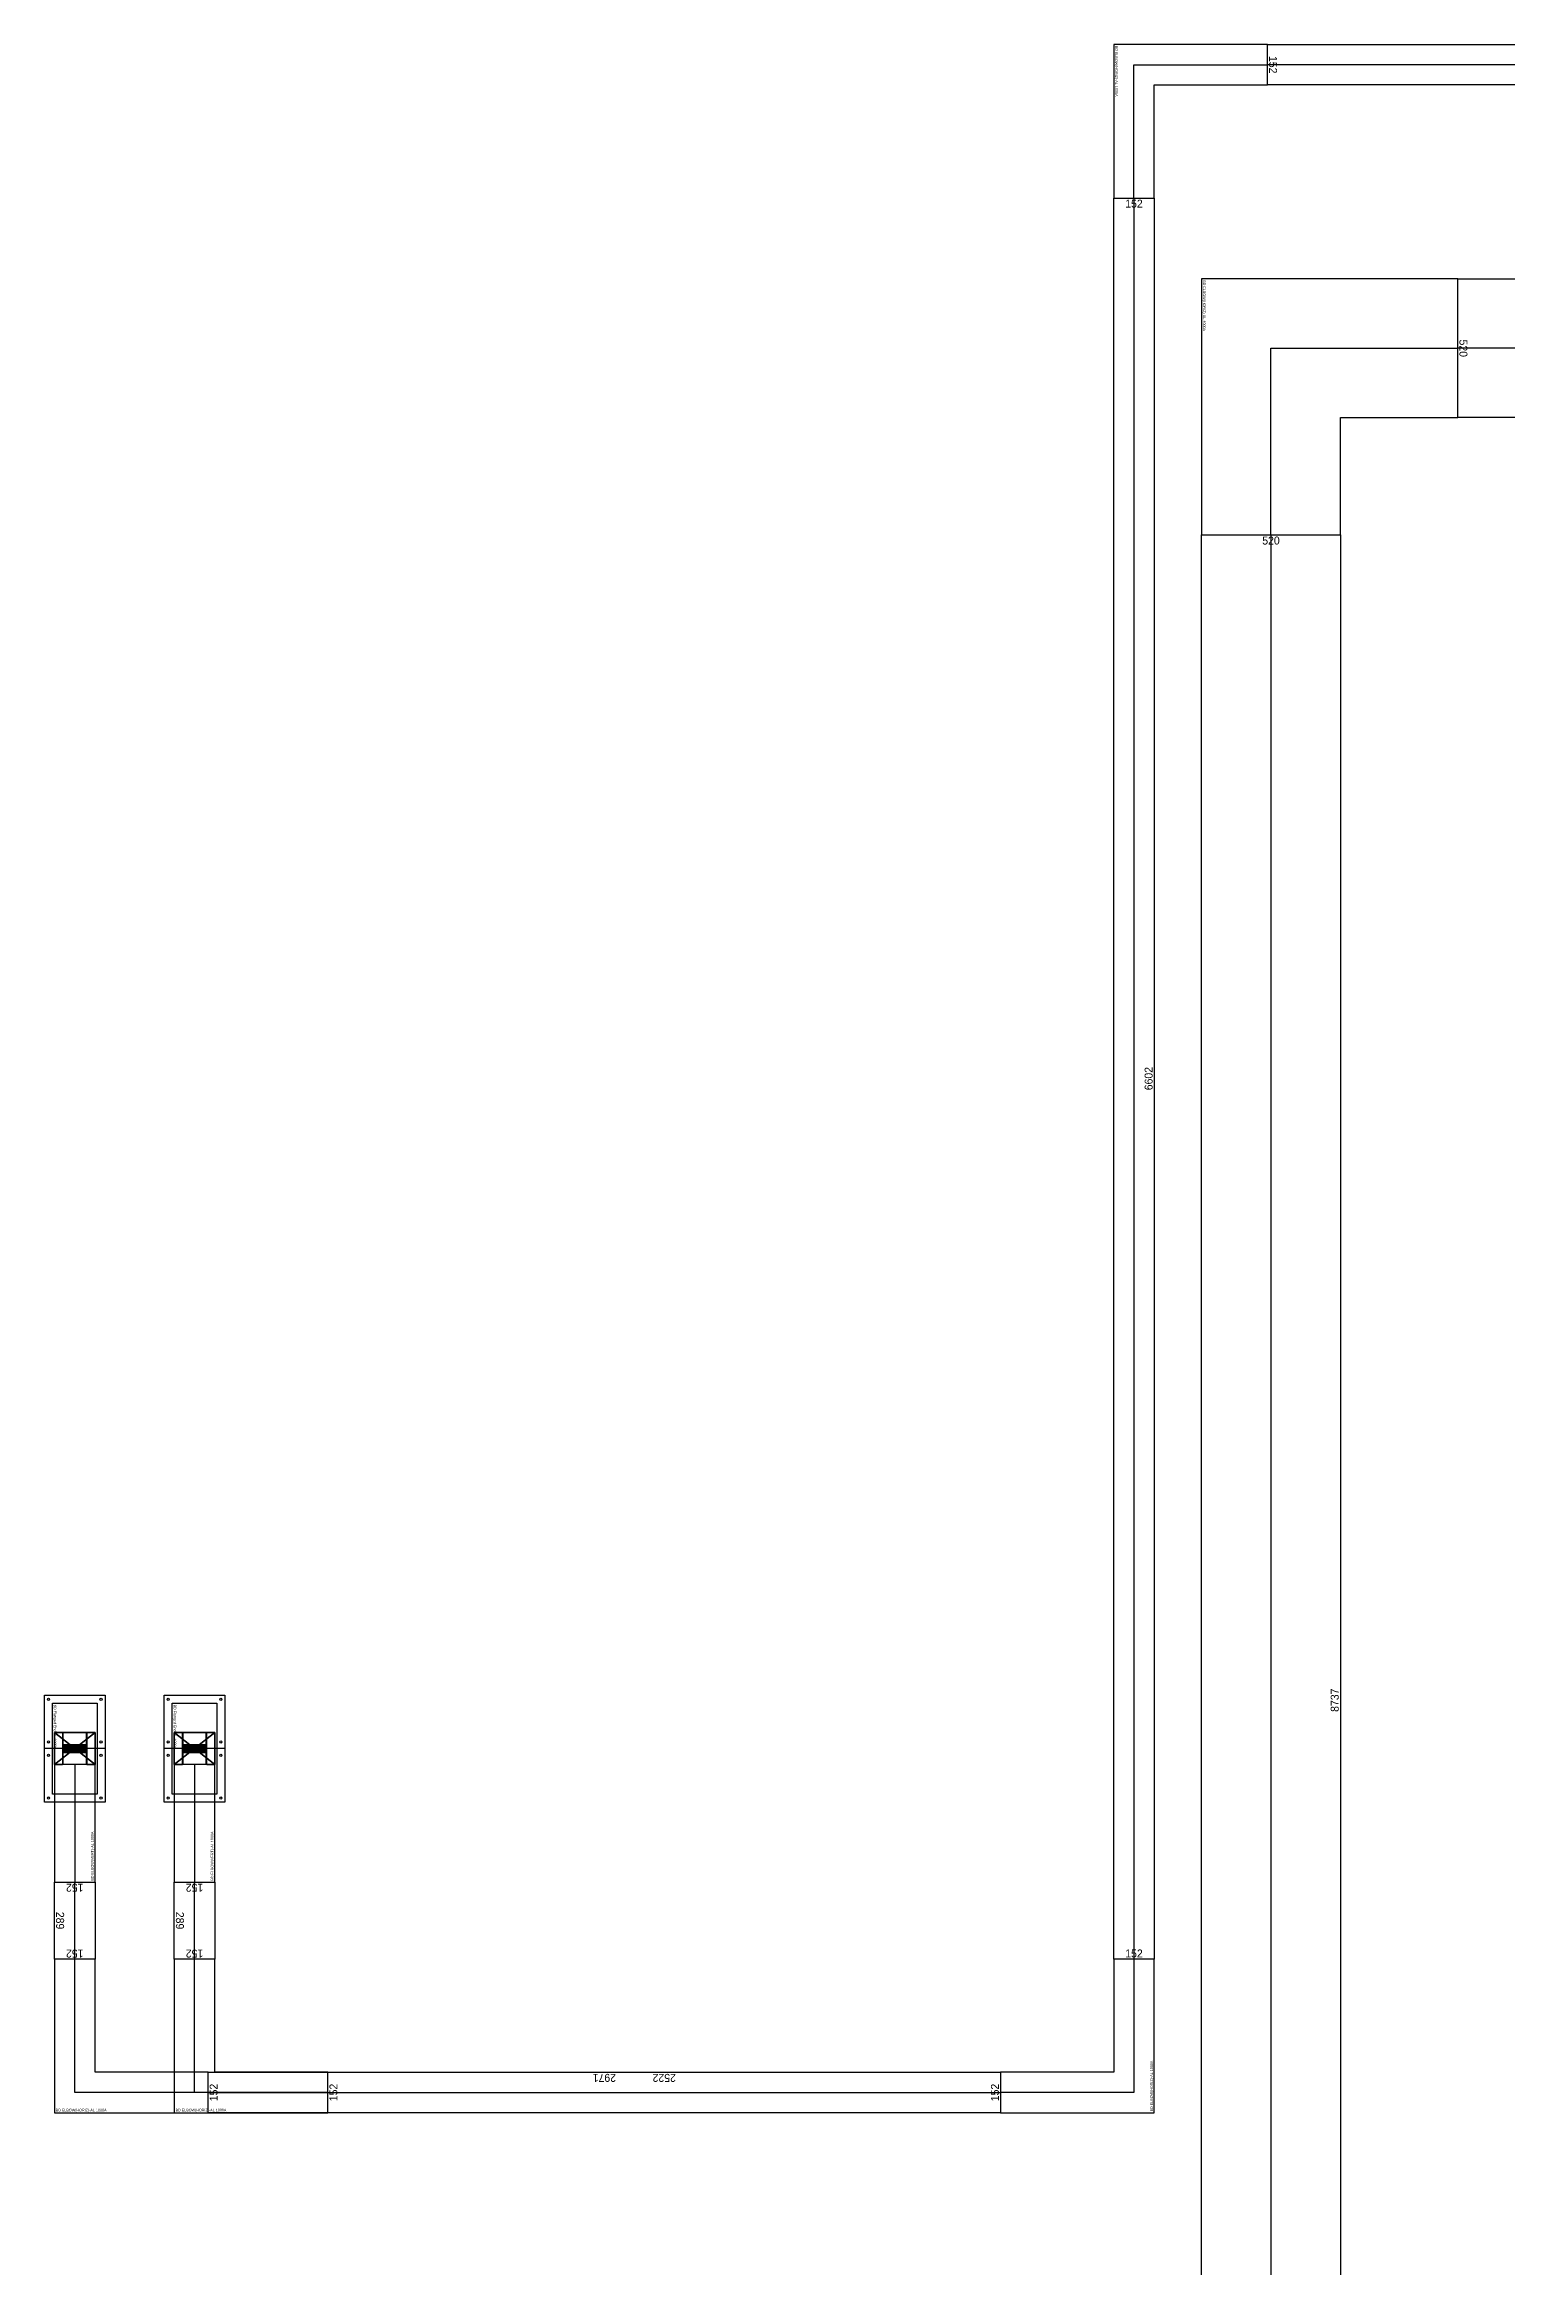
# Model space of a CAD drawing. Header units: millimetres. Extents: x 84228 to 374549, y -351975 to 847575.
# Drawn here: x 96278 to 101759, y -221437 to -213106 of the extents above; entities that cross this region are included whole.
import ezdxf
from ezdxf.enums import TextEntityAlignment as Align

# ---------------------------------------------------------------- set-up
doc = ezdxf.new("R2010")
doc.units = ezdxf.units.MM
doc.header["$LTSCALE"] = 150
doc.layers.get('Defpoints').update_dxf_attribs({"color": 150})
for name, color, linetype in [('-----27 Bus Duct_HV_IT BACK UP A', 7, 'Continuous'), ('-----27 Bus Duct_HV_IT BACK UP B', 3, 'Continuous'), ('-----27 Bus Duct_LV_380-220V_IT BACK UP', 2, 'Continuous')]:
    doc.layers.add(name, color=color, linetype=linetype)
doc.styles.add('ELEC', font='Dotum.ttf')
doc.styles.get("Standard").update_dxf_attribs({"font": 'Dotum.ttf'})
doc.dimstyles.new('전기통신참고용-치수', dxfattribs={"dimscale": 15, "dimtxt": 2, "dimasz": 0, "dimexe": 0, "dimexo": 0, "dimgap": 0.4, "dimtad": 4, "dimdec": 0, "dimzin": 0, "dimdsep": 46, "dimtxsty": 'Standard', "dimblk": 'NONE', "dimcen": 0, "dimse1": 1, "dimse2": 1, "dimsd1": 1, "dimsd2": 1, "dimclrd": 8, "dimclre": 8, "dimclrt": 8, "dimadec": 0, "dimazin": 0, "dimtfac": 1, "dimtdec": 0, "dimtix": 1, "dimtmove": 2, "dimatfit": 0, "dimldrblk": 'NONE', "dimfxl": 2, "dimtolj": 1, "dimtzin": 0, "dimarcsym": 0})

# ---------------------------------------------------------------- blocks, each defined once
blk = doc.blocks.new('*D283')
at = {"layer": 'Defpoints', "color": 0, "transparency": 16777216}
for p in [(0, 18200.5), (520, 18200.5), (520, 18200.5)]:
    blk.add_point(p, dxfattribs=at)
at = {"color": 0, "transparency": 16777216, "insert": (260, 18179.5), "char_height": 30, "attachment_point": 5}
blk.add_mtext('\\A1;{\\C0;520}', dxfattribs=at)
blk = doc.blocks.new('_None')
blk = doc.blocks.new('*D284')
at = {"layer": 'Defpoints', "color": 0, "transparency": 16777216}
for p in [(520, 18200.5), (520, 18200.5), (520, 9463.7)]:
    blk.add_point(p, dxfattribs=at)
at = {"color": 0, "transparency": 16777216, "insert": (499, 13832.1), "char_height": 30, "attachment_point": 5, "rotation": 90}
blk.add_mtext('\\A1;{\\C0;8737}', dxfattribs=at)
blk = doc.blocks.new('*D285')
at = {"layer": 'Defpoints', "color": 0, "transparency": 16777216}
for p in [(0, 9463.7), (520, 9463.7), (520, 9463.7)]:
    blk.add_point(p, dxfattribs=at)
at = {"color": 0, "transparency": 16777216, "insert": (260, 9484.7), "char_height": 30, "attachment_point": 5}
blk.add_mtext('\\A1;{\\C0;520}', dxfattribs=at)
blk = doc.blocks.new('*D288')
at = {"layer": 'Defpoints', "color": 0, "transparency": 16777216}
for p in [(520, 10924.7), (520, 10924.7), (520, -3708.3)]:
    blk.add_point(p, dxfattribs=at)
at = {"color": 0, "transparency": 16777216, "insert": (499, 3608.2), "char_height": 30, "attachment_point": 5, "rotation": 90}
blk.add_mtext('\\A1;{\\C0;14633}', dxfattribs=at)
blk = doc.blocks.new('*D289')
at = {"layer": 'Defpoints', "color": 0, "transparency": 16777216}
for p in [(0, -3708.3), (520, -3708.3), (520, -3708.3)]:
    blk.add_point(p, dxfattribs=at)
at = {"color": 0, "transparency": 16777216, "insert": (260, -3687.3), "char_height": 30, "attachment_point": 5}
blk.add_mtext('\\A1;{\\C0;520}', dxfattribs=at)
blk = doc.blocks.new('*U24')
at = {"color": 0}
blk.add_lwpolyline([(-260, -260), (700, -260), (700, 260), (260, 260), (260, 700), (-260, 700)], close=True, dxfattribs=at)
at = {"color": 1}
blk.add_lwpolyline([(700, 0), (0, 0), (0, 700)], dxfattribs=at)
at = {"color": 0, "style": 'ELEC'}
blk.add_text('BD ELBOW(HORIZ)-AL 4000A', height=10, dxfattribs=at).set_placement((-255, -250), align=Align.MIDDLE_LEFT)
blk = doc.blocks.new('*D151')
at = {"layer": 'Defpoints', "color": 0, "transparency": 16777216}
for p in [(0, 1464), (152, 1464), (152, 1464)]:
    blk.add_point(p, dxfattribs=at)
at = {"color": 0, "transparency": 16777216, "insert": (76, 1443), "char_height": 30, "attachment_point": 5}
blk.add_mtext('\\A1;{\\C0;152}', dxfattribs=at)
blk = doc.blocks.new('*D152')
at = {"layer": 'Defpoints', "color": 0, "transparency": 16777216}
for p in [(152, 1464), (152, 1464), (152, 1175)]:
    blk.add_point(p, dxfattribs=at)
at = {"color": 0, "transparency": 16777216, "insert": (131, 1319.5), "char_height": 30, "attachment_point": 5, "rotation": 90}
blk.add_mtext('\\A1;{\\C0;289}', dxfattribs=at)
blk = doc.blocks.new('*D153')
at = {"layer": 'Defpoints', "color": 0, "transparency": 16777216}
for p in [(0, 1175), (152, 1175), (152, 1175)]:
    blk.add_point(p, dxfattribs=at)
at = {"color": 0, "transparency": 16777216, "insert": (76, 1196), "char_height": 30, "attachment_point": 5}
blk.add_mtext('\\A1;{\\C0;152}', dxfattribs=at)
blk = doc.blocks.new('*U67')
at = {"color": 1}
for p, q in [((340, 76), (220, -76)), ((220, 76), (340, -76))]:
    blk.add_line(p, q, dxfattribs=at)
at = {"color": 0}
blk.add_lwpolyline([(-220, -76), (220, -76), (220, 76), (-220, 76)], close=True, dxfattribs=at)
at = {"color": 1}
blk.add_lwpolyline([(220, 0), (-220, 0)], dxfattribs=at)
at = {"color": 0}
blk.add_lwpolyline([(220, -76), (340, -76), (340, 76), (220, 76)], dxfattribs=at)
at = {"color": 1}
for points in [[(220, -46, -0.4142136), (222, -44), (262.8, -44, 0.4142136), (263.8, -43), (263.8, 43, 0.4142136), (262.8, 44), (222, 44, -0.4142136), (220, 46), (220, 76, -0.4142136), (221, 75), (221, 46, 0.4142136), (222, 45), (338, 45, 0.4142136), (339, 46), (339, 75, -0.4142136), (340, 76), (340, 46, -0.4142136), (338, 44), (297.2, 44, 0.4142136), (296.2, 43), (296.2, -43, 0.4142136), (297.2, -44), (338, -44, -0.4142136), (340, -46), (340, -76, -0.4142136), (339, -75), (339, -46, 0.4142136), (338, -45), (222, -45, 0.4142136), (221, -46), (221, -75, -0.4142136), (220, -76), (220, -76), (220, -76), (220, -76)], [(264.8, -43), (264.8, 43, -0.4142136), (265.8, 44), (294.2, 44, -0.4142136), (295.2, 43), (295.2, -43, -0.4142136), (294.2, -44), (265.8, -44, -0.4142136)], [(265.8, -42), (265.8, 42, -0.4142136), (266.8, 43), (271.15, 43, -0.4142136), (272.15, 42), (272.15, -42, -0.4142136), (271.15, -43), (266.8, -43, -0.4142136)], [(273.15, -42), (273.15, 42, -0.4142136), (274.15, 43), (278.5, 43, -0.4142136), (279.5, 42), (279.5, -42, -0.4142136), (278.5, -43), (274.15, -43, -0.4142136)], [(280.5, -42), (280.5, 42, -0.4142136), (281.5, 43), (285.85, 43, -0.4142136), (286.85, 42), (286.85, -42, -0.4142136), (285.85, -43), (281.5, -43, -0.4142136)], [(287.85, -42), (287.85, 42, -0.4142136), (288.85, 43), (293.2, 43, -0.4142136), (294.2, 42), (294.2, -42, -0.4142136), (293.2, -43), (288.85, -43, -0.4142136)]]:
    blk.add_lwpolyline(points, format="xyb", close=True, dxfattribs=at)
at = {"color": 0, "style": 'ELEC'}
blk.add_text('BD ELBOW(VERT)-AL 1000A', height=10, dxfattribs=at).set_placement((-215, -66), align=Align.MIDDLE_LEFT)
blk = doc.blocks.new('*U66')
at = {"color": 0}
blk.add_line((0, 113.5), (0, -113.5), dxfattribs=at)
at = {"color": 1}
for p, q in [((60, 76), (-60, -76)), ((-60, 76), (60, -76))]:
    blk.add_line(p, q, dxfattribs=at)
at = {"color": 0}
for points in [[(200, -113.5), (-200, -113.5), (-200, 113.5), (200, 113.5)], [(170, -83.5), (-170, -83.5), (-170, 83.5), (170, 83.5)]]:
    blk.add_lwpolyline(points, close=True, dxfattribs=at)
at = {"color": 1}
blk.add_lwpolyline([(60, -76), (-60, -76), (-60, 76), (60, 76)], close=True, dxfattribs=at)
for points in [[(-60, -46, -0.4142136), (-58, -44), (-17.2, -44, 0.4142136), (-16.2, -43), (-16.2, 43, 0.4142136), (-17.2, 44), (-58, 44, -0.4142136), (-60, 46), (-60, 76, -0.4142136), (-59, 75), (-59, 46, 0.4142136), (-58, 45), (58, 45, 0.4142136), (59, 46), (59, 75, -0.4142136), (60, 76), (60, 46, -0.4142136), (58, 44), (17.2, 44, 0.4142136), (16.2, 43), (16.2, -43, 0.4142136), (17.2, -44), (58, -44, -0.4142136), (60, -46), (60, -76, -0.4142136), (59, -75), (59, -46, 0.4142136), (58, -45), (-58, -45, 0.4142136), (-59, -46), (-59, -75, -0.4142136), (-60, -76), (-60, -76), (-60, -76), (-60, -76)], [(-15.2, -43), (-15.2, 43, -0.4142136), (-14.2, 44), (14.2, 44, -0.4142136), (15.2, 43), (15.2, -43, -0.4142136), (14.2, -44), (-14.2, -44, -0.4142136)], [(-14.2, -42), (-14.2, 42, -0.4142136), (-13.2, 43), (-8.85, 43, -0.4142136), (-7.85, 42), (-7.85, -42, -0.4142136), (-8.85, -43), (-13.2, -43, -0.4142136)], [(-6.85, -42), (-6.85, 42, -0.4142136), (-5.85, 43), (-1.5, 43, -0.4142136), (-0.5, 42), (-0.5, -42, -0.4142136), (-1.5, -43), (-5.85, -43, -0.4142136)], [(0.5, -42), (0.5, 42, -0.4142136), (1.5, 43), (5.85, 43, -0.4142136), (6.85, 42), (6.85, -42, -0.4142136), (5.85, -43), (1.5, -43, -0.4142136)], [(7.85, -42), (7.85, 42, -0.4142136), (8.85, 43), (13.2, 43, -0.4142136), (14.2, 42), (14.2, -42, -0.4142136), (13.2, -43), (8.85, -43, -0.4142136)]]:
    blk.add_lwpolyline(points, format="xyb", close=True, dxfattribs=at)
at = {"color": 0}
for centre in [(-185, 98.5), (-25, 98.5), (25, 98.5), (185, 98.5), (-185, -98.5), (-25, -98.5), (25, -98.5), (185, -98.5)]:
    blk.add_circle(centre, 4, dxfattribs=at)
at = {"color": 0, "style": 'ELEC'}
blk.add_text('BD Flanged End-AL 1000A', height=10, dxfattribs=at).set_placement((-165, -73.5), align=Align.MIDDLE_LEFT)
blk = doc.blocks.new('*U68')
at = {"color": 0}
blk.add_lwpolyline([(-76, -76), (500, -76), (500, 76), (76, 76), (76, 500), (-76, 500)], close=True, dxfattribs=at)
at = {"color": 1}
blk.add_lwpolyline([(500, 0), (0, 0), (0, 500)], dxfattribs=at)
at = {"color": 0, "style": 'ELEC'}
blk.add_text('BD ELBOW(HORIZ)-AL 1000A', height=10, dxfattribs=at).set_placement((-71, -66), align=Align.MIDDLE_LEFT)
blk = doc.blocks.new('*D147')
at = {"layer": 'Defpoints', "color": 0, "transparency": 16777216}
for p in [(0, 1264), (152, 1264), (152, 1264)]:
    blk.add_point(p, dxfattribs=at)
at = {"color": 0, "transparency": 16777216, "insert": (76, 1243), "char_height": 30, "attachment_point": 5}
blk.add_mtext('\\A1;{\\C0;152}', dxfattribs=at)
blk = doc.blocks.new('*D148')
at = {"layer": 'Defpoints', "color": 0, "transparency": 16777216}
for p in [(152, 1264), (152, 1264), (152, -1706.5)]:
    blk.add_point(p, dxfattribs=at)
at = {"color": 0, "transparency": 16777216, "insert": (131, -221.3), "char_height": 30, "attachment_point": 5, "rotation": 90}
blk.add_mtext('\\A1;{\\C0;2971}', dxfattribs=at)
blk = doc.blocks.new('*D149')
at = {"layer": 'Defpoints', "color": 0, "transparency": 16777216}
for p in [(0, -1706.5), (152, -1706.5), (152, -1706.5)]:
    blk.add_point(p, dxfattribs=at)
at = {"color": 0, "transparency": 16777216, "insert": (76, -1685.5), "char_height": 30, "attachment_point": 5}
blk.add_mtext('\\A1;{\\C0;152}', dxfattribs=at)
blk = doc.blocks.new('*D143')
at = {"layer": 'Defpoints', "color": 0, "transparency": 16777216}
for p in [(0, 3791), (152, 3791), (152, 3791)]:
    blk.add_point(p, dxfattribs=at)
at = {"color": 0, "transparency": 16777216, "insert": (76, 3770), "char_height": 30, "attachment_point": 5}
blk.add_mtext('\\A1;{\\C0;152}', dxfattribs=at)
blk = doc.blocks.new('*D144')
at = {"layer": 'Defpoints', "color": 0, "transparency": 16777216}
for p in [(152, 3791), (152, 3791), (152, -2811)]:
    blk.add_point(p, dxfattribs=at)
at = {"color": 0, "transparency": 16777216, "insert": (131, 490), "char_height": 30, "attachment_point": 5, "rotation": 90}
blk.add_mtext('\\A1;{\\C0;6602}', dxfattribs=at)
blk = doc.blocks.new('*D145')
at = {"layer": 'Defpoints', "color": 0, "transparency": 16777216}
for p in [(0, -2811), (152, -2811), (152, -2811)]:
    blk.add_point(p, dxfattribs=at)
at = {"color": 0, "transparency": 16777216, "insert": (76, -2790), "char_height": 30, "attachment_point": 5}
blk.add_mtext('\\A1;{\\C0;152}', dxfattribs=at)
blk = doc.blocks.new('*D140')
at = {"layer": 'Defpoints', "color": 0, "transparency": 16777216}
for p in [(152, 17689), (152, 17689), (152, -3502.5)]:
    blk.add_point(p, dxfattribs=at)
at = {"color": 0, "transparency": 16777216, "insert": (131, 7093.3), "char_height": 30, "attachment_point": 5, "rotation": 90}
blk.add_mtext('\\A1;{\\C0;21191}', dxfattribs=at)
blk = doc.blocks.new('*D141')
at = {"layer": 'Defpoints', "color": 0, "transparency": 16777216}
for p in [(0, -3502.5), (152, -3502.5), (152, -3502.5)]:
    blk.add_point(p, dxfattribs=at)
at = {"color": 0, "transparency": 16777216, "insert": (76, -3481.5), "char_height": 30, "attachment_point": 5}
blk.add_mtext('\\A1;{\\C0;152}', dxfattribs=at)
blk = doc.blocks.new('*D361')
at = {"layer": 'Defpoints', "color": 0, "transparency": 16777216}
for p in [(0, 1464), (152, 1464), (152, 1464)]:
    blk.add_point(p, dxfattribs=at)
at = {"color": 0, "transparency": 16777216, "insert": (76, 1443), "char_height": 30, "attachment_point": 5}
blk.add_mtext('\\A1;{\\C0;152}', dxfattribs=at)
blk = doc.blocks.new('*D362')
at = {"layer": 'Defpoints', "color": 0, "transparency": 16777216}
for p in [(152, 1464), (152, 1464), (152, 1175)]:
    blk.add_point(p, dxfattribs=at)
at = {"color": 0, "transparency": 16777216, "insert": (131, 1319.5), "char_height": 30, "attachment_point": 5, "rotation": 90}
blk.add_mtext('\\A1;{\\C0;289}', dxfattribs=at)
blk = doc.blocks.new('*D363')
at = {"layer": 'Defpoints', "color": 0, "transparency": 16777216}
for p in [(0, 1175), (152, 1175), (152, 1175)]:
    blk.add_point(p, dxfattribs=at)
at = {"color": 0, "transparency": 16777216, "insert": (76, 1196), "char_height": 30, "attachment_point": 5}
blk.add_mtext('\\A1;{\\C0;152}', dxfattribs=at)
blk = doc.blocks.new('*D243')
at = {"layer": 'Defpoints', "color": 0, "transparency": 16777216}
for p in [(0, 1264), (152, 1264), (152, 1264)]:
    blk.add_point(p, dxfattribs=at)
at = {"color": 0, "transparency": 16777216, "insert": (76, 1243), "char_height": 30, "attachment_point": 5}
blk.add_mtext('\\A1;{\\C0;152}', dxfattribs=at)
blk = doc.blocks.new('*D244')
at = {"layer": 'Defpoints', "color": 0, "transparency": 16777216}
for p in [(152, 1264), (152, 1264), (152, -1257.5)]:
    blk.add_point(p, dxfattribs=at)
at = {"color": 0, "transparency": 16777216, "insert": (131, 3.2), "char_height": 30, "attachment_point": 5, "rotation": 90}
blk.add_mtext('\\A1;{\\C0;2522}', dxfattribs=at)
blk = doc.blocks.new('*D245')
at = {"layer": 'Defpoints', "color": 0, "transparency": 16777216}
for p in [(0, -1257.5), (152, -1257.5), (152, -1257.5)]:
    blk.add_point(p, dxfattribs=at)
at = {"color": 0, "transparency": 16777216, "insert": (76, -1236.5), "char_height": 30, "attachment_point": 5}
blk.add_mtext('\\A1;{\\C0;152}', dxfattribs=at)
blk = doc.blocks.new('*D357')
at = {"layer": 'Defpoints', "color": 0, "transparency": 16777216}
for p in [(0, 3791), (152, 3791), (152, 3791)]:
    blk.add_point(p, dxfattribs=at)
at = {"color": 0, "transparency": 16777216, "insert": (76, 3770), "char_height": 30, "attachment_point": 5}
blk.add_mtext('\\A1;{\\C0;152}', dxfattribs=at)
blk = doc.blocks.new('*D358')
at = {"layer": 'Defpoints', "color": 0, "transparency": 16777216}
for p in [(152, 3791), (152, 3791), (152, -2811)]:
    blk.add_point(p, dxfattribs=at)
at = {"color": 0, "transparency": 16777216, "insert": (131, 490), "char_height": 30, "attachment_point": 5, "rotation": 90}
blk.add_mtext('\\A1;{\\C0;6602}', dxfattribs=at)
blk = doc.blocks.new('*D359')
at = {"layer": 'Defpoints', "color": 0, "transparency": 16777216}
for p in [(0, -2811), (152, -2811), (152, -2811)]:
    blk.add_point(p, dxfattribs=at)
at = {"color": 0, "transparency": 16777216, "insert": (76, -2790), "char_height": 30, "attachment_point": 5}
blk.add_mtext('\\A1;{\\C0;152}', dxfattribs=at)
blk = doc.blocks.new('*D248')
at = {"layer": 'Defpoints', "color": 0, "transparency": 16777216}
for p in [(152, 17689), (152, 17689), (152, -3502.5)]:
    blk.add_point(p, dxfattribs=at)
at = {"color": 0, "transparency": 16777216, "insert": (131, 7093.3), "char_height": 30, "attachment_point": 5, "rotation": 90}
blk.add_mtext('\\A1;{\\C0;21191}', dxfattribs=at)
blk = doc.blocks.new('*D249')
at = {"layer": 'Defpoints', "color": 0, "transparency": 16777216}
for p in [(0, -3502.5), (152, -3502.5), (152, -3502.5)]:
    blk.add_point(p, dxfattribs=at)
at = {"color": 0, "transparency": 16777216, "insert": (76, -3481.5), "char_height": 30, "attachment_point": 5}
blk.add_mtext('\\A1;{\\C0;152}', dxfattribs=at)
blk = doc.blocks.new('*U282')
at = {"color": 1}
blk.add_line((260, 18200.5), (260, 9463.7), dxfattribs=at)
at = {"color": 0}
blk.add_lwpolyline([(520, 9463.7), (0, 9463.7), (0, 18200.5), (520, 18200.5)], close=True, dxfattribs=at)
for base, p1, p2, override, picture, middle in [((520, 18200.5), (0, 18200.5), (520, 18200.5), {"dimtxsty": 'Standard', "dimclrd": 0, "dimclre": 0, "dimclrt": 0}, '*D283', (260, 18179.5)), ((520, 9463.7), (0, 9463.7), (520, 9463.7), {"dimtad": 1, "dimtxsty": 'Standard', "dimclrd": 0, "dimclre": 0, "dimclrt": 0}, '*D285', (260, 9484.7))]:
    dim = blk.add_linear_dim(base=base, p1=p1, p2=p2, text='{\\C0;<>}', dimstyle='전기통신참고용-치수', override=override, dxfattribs=at)
    dim.commit()
    dim.dimension.update_dxf_attribs({"geometry": picture, "text_midpoint": middle})
dim = blk.add_linear_dim(base=(520, 18200.5), p1=(520, 9463.7), p2=(520, 18200.5), angle=90, text='{\\C0;<>}', dimstyle='전기통신참고용-치수', override={"dimtad": 1, "dimtxsty": 'Standard', "dimclrd": 0, "dimclre": 0, "dimclrt": 0}, dxfattribs=at)
dim.commit()
dim.dimension.update_dxf_attribs({"geometry": '*D284', "text_midpoint": (499, 13832.1)})
blk = doc.blocks.new('*U286')
at = {"color": 1}
blk.add_line((260, 10924.7), (260, -3708.3), dxfattribs=at)
at = {"color": 0}
blk.add_lwpolyline([(520, -3708.3), (0, -3708.3), (0, 10924.7), (520, 10924.7)], close=True, dxfattribs=at)
dim = blk.add_linear_dim(base=(520, 10924.7), p1=(520, -3708.3), p2=(520, 10924.7), angle=90, text='{\\C0;<>}', dimstyle='전기통신참고용-치수', override={"dimtad": 1, "dimtxsty": 'Standard', "dimclrd": 0, "dimclre": 0, "dimclrt": 0}, dxfattribs=at)
dim.commit()
dim.dimension.update_dxf_attribs({"geometry": '*D288', "text_midpoint": (499, 3608.2)})
dim = blk.add_linear_dim(base=(520, -3708.3), p1=(0, -3708.3), p2=(520, -3708.3), text='{\\C0;<>}', dimstyle='전기통신참고용-치수', override={"dimtad": 1, "dimtxsty": 'Standard', "dimclrd": 0, "dimclre": 0, "dimclrt": 0}, dxfattribs=at)
dim.commit()
dim.dimension.update_dxf_attribs({"geometry": '*D289', "text_midpoint": (260, -3687.3)})
blk = doc.blocks.new('*U150')
at = {"color": 1}
blk.add_line((76, 1464), (76, 1175), dxfattribs=at)
at = {"color": 0}
blk.add_lwpolyline([(152, 1175), (0, 1175), (0, 1464), (152, 1464)], close=True, dxfattribs=at)
for base, p1, p2, override, picture, middle in [((152, 1464), (0, 1464), (152, 1464), {"dimtxsty": 'Standard', "dimclrd": 0, "dimclre": 0, "dimclrt": 0}, '*D151', (76, 1443)), ((152, 1175), (0, 1175), (152, 1175), {"dimtad": 1, "dimtxsty": 'Standard', "dimclrd": 0, "dimclre": 0, "dimclrt": 0}, '*D153', (76, 1196))]:
    dim = blk.add_linear_dim(base=base, p1=p1, p2=p2, text='{\\C0;<>}', dimstyle='전기통신참고용-치수', override=override, dxfattribs=at)
    dim.commit()
    dim.dimension.update_dxf_attribs({"geometry": picture, "text_midpoint": middle})
dim = blk.add_linear_dim(base=(152, 1464), p1=(152, 1175), p2=(152, 1464), angle=90, text='{\\C0;<>}', dimstyle='전기통신참고용-치수', override={"dimtad": 1, "dimtxsty": 'Standard', "dimclrd": 0, "dimclre": 0, "dimclrt": 0}, dxfattribs=at)
dim.commit()
dim.dimension.update_dxf_attribs({"geometry": '*D152', "text_midpoint": (131, 1319.5)})
blk = doc.blocks.new('*U146')
at = {"color": 1}
blk.add_line((76, 1264), (76, -1706.5), dxfattribs=at)
at = {"color": 0}
blk.add_lwpolyline([(152, -1706.5), (0, -1706.5), (0, 1264), (152, 1264)], close=True, dxfattribs=at)
for base, p1, p2, override, picture, middle in [((152, 1264), (0, 1264), (152, 1264), {"dimtxsty": 'Standard', "dimclrd": 0, "dimclre": 0, "dimclrt": 0}, '*D147', (76, 1243)), ((152, -1706.5), (0, -1706.5), (152, -1706.5), {"dimtad": 1, "dimtxsty": 'Standard', "dimclrd": 0, "dimclre": 0, "dimclrt": 0}, '*D149', (76, -1685.5))]:
    dim = blk.add_linear_dim(base=base, p1=p1, p2=p2, text='{\\C0;<>}', dimstyle='전기통신참고용-치수', override=override, dxfattribs=at)
    dim.commit()
    dim.dimension.update_dxf_attribs({"geometry": picture, "text_midpoint": middle})
dim = blk.add_linear_dim(base=(152, 1264), p1=(152, -1706.5), p2=(152, 1264), angle=90, text='{\\C0;<>}', dimstyle='전기통신참고용-치수', override={"dimtad": 1, "dimtxsty": 'Standard', "dimclrd": 0, "dimclre": 0, "dimclrt": 0}, dxfattribs=at)
dim.commit()
dim.dimension.update_dxf_attribs({"geometry": '*D148', "text_midpoint": (130.9796472, -221.25)})
blk = doc.blocks.new('*U142')
at = {"color": 1}
blk.add_line((76, 3791), (76, -2811), dxfattribs=at)
at = {"color": 0}
blk.add_lwpolyline([(152, -2811), (0, -2811), (0, 3791), (152, 3791)], close=True, dxfattribs=at)
for base, p1, p2, override, picture, middle in [((152, 3791), (0, 3791), (152, 3791), {"dimtxsty": 'Standard', "dimclrd": 0, "dimclre": 0, "dimclrt": 0}, '*D143', (76, 3770)), ((152, -2811), (0, -2811), (152, -2811), {"dimtad": 1, "dimtxsty": 'Standard', "dimclrd": 0, "dimclre": 0, "dimclrt": 0}, '*D145', (76, -2790))]:
    dim = blk.add_linear_dim(base=base, p1=p1, p2=p2, text='{\\C0;<>}', dimstyle='전기통신참고용-치수', override=override, dxfattribs=at)
    dim.commit()
    dim.dimension.update_dxf_attribs({"geometry": picture, "text_midpoint": middle})
dim = blk.add_linear_dim(base=(152, 3791), p1=(152, -2811), p2=(152, 3791), angle=90, text='{\\C0;<>}', dimstyle='전기통신참고용-치수', override={"dimtad": 1, "dimtxsty": 'Standard', "dimclrd": 0, "dimclre": 0, "dimclrt": 0}, dxfattribs=at)
dim.commit()
dim.dimension.update_dxf_attribs({"geometry": '*D144', "text_midpoint": (131, 490)})
blk = doc.blocks.new('*U138')
at = {"color": 1}
blk.add_line((76, 17689), (76, -3502.5), dxfattribs=at)
at = {"color": 0}
blk.add_lwpolyline([(152, -3502.5), (0, -3502.5), (0, 17689), (152, 17689)], close=True, dxfattribs=at)
dim = blk.add_linear_dim(base=(152, 17689), p1=(152, -3502.5), p2=(152, 17689), angle=90, text='{\\C0;<>}', dimstyle='전기통신참고용-치수', override={"dimtad": 1, "dimtxsty": 'Standard', "dimclrd": 0, "dimclre": 0, "dimclrt": 0}, dxfattribs=at)
dim.commit()
dim.dimension.update_dxf_attribs({"geometry": '*D140', "text_midpoint": (130.9796472, 7093.25)})
dim = blk.add_linear_dim(base=(152, -3502.5), p1=(0, -3502.5), p2=(152, -3502.5), text='{\\C0;<>}', dimstyle='전기통신참고용-치수', override={"dimtad": 1, "dimtxsty": 'Standard', "dimclrd": 0, "dimclre": 0, "dimclrt": 0}, dxfattribs=at)
dim.commit()
dim.dimension.update_dxf_attribs({"geometry": '*D141', "text_midpoint": (76, -3481.5)})
blk = doc.blocks.new('*U360')
at = {"color": 1}
blk.add_line((76, 1464), (76, 1175), dxfattribs=at)
at = {"color": 0}
blk.add_lwpolyline([(152, 1175), (0, 1175), (0, 1464), (152, 1464)], close=True, dxfattribs=at)
for base, p1, p2, override, picture, middle in [((152, 1464), (0, 1464), (152, 1464), {"dimtxsty": 'Standard', "dimclrd": 0, "dimclre": 0, "dimclrt": 0}, '*D361', (76, 1443)), ((152, 1175), (0, 1175), (152, 1175), {"dimtad": 1, "dimtxsty": 'Standard', "dimclrd": 0, "dimclre": 0, "dimclrt": 0}, '*D363', (76, 1196))]:
    dim = blk.add_linear_dim(base=base, p1=p1, p2=p2, text='{\\C0;<>}', dimstyle='전기통신참고용-치수', override=override, dxfattribs=at)
    dim.commit()
    dim.dimension.update_dxf_attribs({"geometry": picture, "text_midpoint": middle})
dim = blk.add_linear_dim(base=(152, 1464), p1=(152, 1175), p2=(152, 1464), angle=90, text='{\\C0;<>}', dimstyle='전기통신참고용-치수', override={"dimtad": 1, "dimtxsty": 'Standard', "dimclrd": 0, "dimclre": 0, "dimclrt": 0}, dxfattribs=at)
dim.commit()
dim.dimension.update_dxf_attribs({"geometry": '*D362', "text_midpoint": (131, 1319.5)})
blk = doc.blocks.new('*U242')
at = {"color": 1}
blk.add_line((76, 1264), (76, -1257.5), dxfattribs=at)
at = {"color": 0}
blk.add_lwpolyline([(152, -1257.5), (0, -1257.5), (0, 1264), (152, 1264)], close=True, dxfattribs=at)
for base, p1, p2, override, picture, middle in [((152, 1264), (0, 1264), (152, 1264), {"dimtxsty": 'Standard', "dimclrd": 0, "dimclre": 0, "dimclrt": 0}, '*D243', (76, 1243)), ((152, -1257.5), (0, -1257.5), (152, -1257.5), {"dimtad": 1, "dimtxsty": 'Standard', "dimclrd": 0, "dimclre": 0, "dimclrt": 0}, '*D245', (76, -1236.5))]:
    dim = blk.add_linear_dim(base=base, p1=p1, p2=p2, text='{\\C0;<>}', dimstyle='전기통신참고용-치수', override=override, dxfattribs=at)
    dim.commit()
    dim.dimension.update_dxf_attribs({"geometry": picture, "text_midpoint": middle})
dim = blk.add_linear_dim(base=(152, 1264), p1=(152, -1257.5), p2=(152, 1264), angle=90, text='{\\C0;<>}', dimstyle='전기통신참고용-치수', override={"dimtad": 1, "dimtxsty": 'Standard', "dimclrd": 0, "dimclre": 0, "dimclrt": 0}, dxfattribs=at)
dim.commit()
dim.dimension.update_dxf_attribs({"geometry": '*D244', "text_midpoint": (130.9796472, 3.25)})
blk = doc.blocks.new('*U356')
at = {"color": 1}
blk.add_line((76, 3791), (76, -2811), dxfattribs=at)
at = {"color": 0}
blk.add_lwpolyline([(152, -2811), (0, -2811), (0, 3791), (152, 3791)], close=True, dxfattribs=at)
for base, p1, p2, override, picture, middle in [((152, 3791), (0, 3791), (152, 3791), {"dimtxsty": 'Standard', "dimclrd": 0, "dimclre": 0, "dimclrt": 0}, '*D357', (76, 3770)), ((152, -2811), (0, -2811), (152, -2811), {"dimtad": 1, "dimtxsty": 'Standard', "dimclrd": 0, "dimclre": 0, "dimclrt": 0}, '*D359', (76, -2790))]:
    dim = blk.add_linear_dim(base=base, p1=p1, p2=p2, text='{\\C0;<>}', dimstyle='전기통신참고용-치수', override=override, dxfattribs=at)
    dim.commit()
    dim.dimension.update_dxf_attribs({"geometry": picture, "text_midpoint": middle})
dim = blk.add_linear_dim(base=(152, 3791), p1=(152, -2811), p2=(152, 3791), angle=90, text='{\\C0;<>}', dimstyle='전기통신참고용-치수', override={"dimtad": 1, "dimtxsty": 'Standard', "dimclrd": 0, "dimclre": 0, "dimclrt": 0}, dxfattribs=at)
dim.commit()
dim.dimension.update_dxf_attribs({"geometry": '*D358', "text_midpoint": (131, 490)})
blk = doc.blocks.new('*U246')
at = {"color": 1}
blk.add_line((76, 17689), (76, -3502.5), dxfattribs=at)
at = {"color": 0}
blk.add_lwpolyline([(152, -3502.5), (0, -3502.5), (0, 17689), (152, 17689)], close=True, dxfattribs=at)
dim = blk.add_linear_dim(base=(152, 17689), p1=(152, -3502.5), p2=(152, 17689), angle=90, text='{\\C0;<>}', dimstyle='전기통신참고용-치수', override={"dimtad": 1, "dimtxsty": 'Standard', "dimclrd": 0, "dimclre": 0, "dimclrt": 0}, dxfattribs=at)
dim.commit()
dim.dimension.update_dxf_attribs({"geometry": '*D248', "text_midpoint": (130.9796472, 7093.25)})
dim = blk.add_linear_dim(base=(152, -3502.5), p1=(0, -3502.5), p2=(152, -3502.5), text='{\\C0;<>}', dimstyle='전기통신참고용-치수', override={"dimtad": 1, "dimtxsty": 'Standard', "dimclrd": 0, "dimclre": 0, "dimclrt": 0}, dxfattribs=at)
dim.commit()
dim.dimension.update_dxf_attribs({"geometry": '*D249', "text_midpoint": (76, -3481.5)})

msp = doc.modelspace()

# ---------------------------------------------------------------- block references
at = {"layer": '-----27 Bus Duct_HV_IT BACK UP A'}
for name, p, rotation in [('*U68', (100362.1, -213182), 270), ('*U138', (104364.6, -213106), 270), ('*U66', (96391.6, -219495), 270), ('*U67', (96391.6, -219775), 89.99999999999997), ('*U150', (96467.6, -218820), 180), ('*U68', (100362.1, -220784), 90), ('*U146', (98155.6, -220860), 89.99999999999997)]:
    msp.add_blockref(name, p, dxfattribs=dict(at, rotation=rotation))
for name, p in [('*U142', (100286.1, -217473)), ('*U68', (96391.6, -220784))]:
    msp.add_blockref(name, p, dxfattribs=at)
at = {"layer": '-----27 Bus Duct_HV_IT BACK UP B'}
for name, p, rotation in [('*U68', (100362.1, -213182), 270), ('*U246', (104364.6, -213106), 270), ('*U66', (96840.6, -219495), 270), ('*U67', (96840.6, -219775), 89.99999999999997), ('*U360', (96916.6, -218820), 180), ('*U68', (100362.1, -220784), 90), ('*U242', (98604.6, -220860), 89.99999999999997)]:
    msp.add_blockref(name, p, dxfattribs=dict(at, rotation=rotation))
for name, p in [('*U356', (100286.1, -217473)), ('*U68', (96840.6, -220784))]:
    msp.add_blockref(name, p, dxfattribs=at)
at = {"layer": '-----27 Bus Duct_LV_380-220V_IT BACK UP', "rotation": 270}
for name, p in [('*U24', (100875.6, -214245)), ('*U286', (105283.9, -213985))]:
    msp.add_blockref(name, p, dxfattribs=at)
at = {"layer": '-----27 Bus Duct_LV_380-220V_IT BACK UP'}
msp.add_blockref('*U282', (100615.6, -233145.5), dxfattribs=at)

doc.saveas('drawing.dxf')
